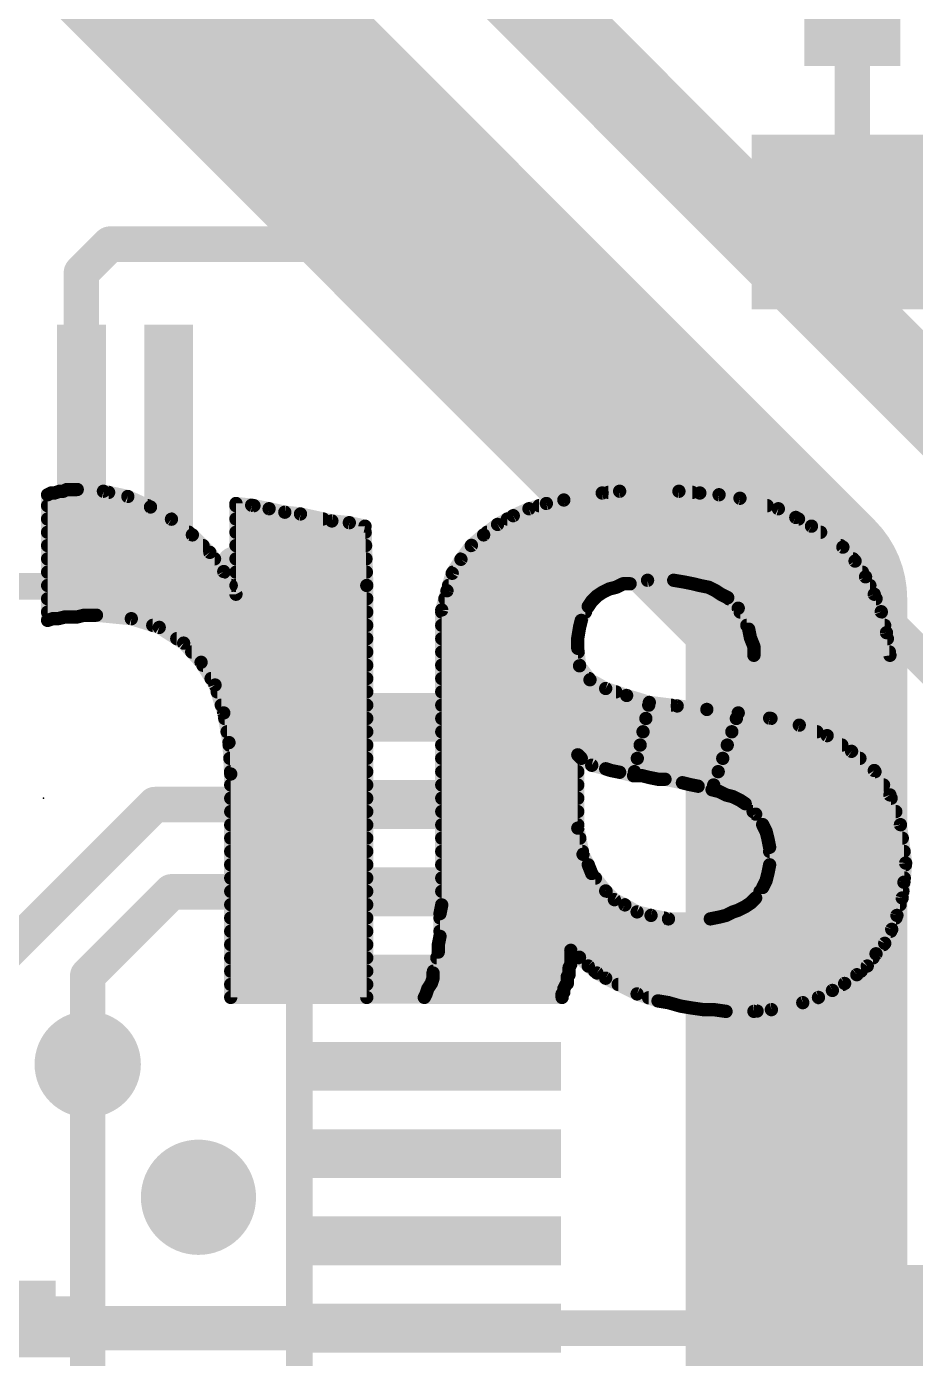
# Model space of a CAD drawing. Extents: x -24 to 83, y -22 to 58.
# Drawn here: x 15.91 to 21, y 33.75 to 41.38 of the extents above; entities that cross this region are included whole.
import ezdxf

# ---------------------------------------------------------------- set-up
doc = ezdxf.new("R2010")
doc.units = 0
for name, color, linetype in [('1', 12, 'CONTINUOUS'), ('16', 53, 'CONTINUOUS'), ('18', 110, 'CONTINUOUS'), ('21', 41, 'CONTINUOUS'), ('22', 40, 'CONTINUOUS'), ('24', 53, 'CONTINUOUS'), ('51', 53, 'CONTINUOUS')]:
    doc.layers.add(name, color=color, linetype=linetype)

# ---------------------------------------------------------------- blocks, each defined once
blk = doc.blocks.new('RECT')
blk.add_solid([(-0.5, -0.5), (0.5, -0.5), (-0.5, 0.5), (0.5, 0.5)])
blk = doc.blocks.new('ROUNDV')
at = {"const_width": 0.5}
blk.add_lwpolyline([(0, -0.25, 1), (0, 0.25, 1), (0, -0.25)], format="xyb", dxfattribs=at)

msp = doc.modelspace()

# ---------------------------------------------------------------- linework, layer by layer
at = {"layer": '1'}
for points, const_width in [([(20.64, 41.7529), (20.64, 40.286)], 0.2032), ([(20.64, 40.286), (20.613, 40.259)], 0.2032), ([(16.22, 39.969), (16.383, 40.132)], 0.2032), ([(16.383, 40.132), (18.669, 40.132)], 0.2032), ([(18.669, 40.132), (21.475, 37.326)], 0.2032), ([(16.22, 38.921), (16.22, 39.969)], 0.2032), ([(16.641, 36.921), (15.494, 35.774)], 0.2032), ([(18.22, 36.921), (16.641, 36.921)], 0.2032), ([(16.736, 36.421), (16.256, 35.941)], 0.2032), ([(18.22, 36.421), (16.736, 36.421)], 0.2032), ([(16.256, 35.941), (16.256, 35.433)], 0.2032), ([(11.176, 33.921), (18.22, 33.921)], 0.254), ([(20.982, 33.921), (18.22, 33.921)], 0.2032), ([(21.121, 33.782), (20.982, 33.921)], 0.2032)]:
    msp.add_lwpolyline(points, dxfattribs=dict(at, const_width=const_width))
for points, const_width in [([(20.6759, 40.2501, 1), (20.6041, 40.3219)], 0.1016), ([(20.5771, 40.2949, 1), (20.6489, 40.2231)], 0.1016), ([(20.5892, 40.286, 1), (20.6908, 40.286)], 0.1016), ([(16.383, 40.1828, 1), (16.383, 40.0812)], 0.1016), ([(16.4189, 40.0961, 1), (16.3471, 40.1679)], 0.1016), ([(18.7049, 40.1679, 1), (18.6331, 40.0961)], 0.1016), ([(18.669, 40.0812, 1), (18.669, 40.1828)], 0.1016), ([(16.2708, 39.969, 1), (16.1692, 39.969)], 0.1016), ([(16.1841, 40.0049, 1), (16.2559, 39.9331)], 0.1016), ([(16.1692, 38.921, 1), (16.2708, 38.921)], 0.1016), ([(16.641, 36.9718, 1), (16.641, 36.8702)], 0.1016), ([(16.6769, 36.8851, 1), (16.6051, 36.9569)], 0.1016), ([(18.22, 36.8702, 1), (18.22, 36.9718)], 0.1016), ([(16.736, 36.4718, 1), (16.736, 36.3702)], 0.1016), ([(16.7719, 36.3851, 1), (16.7001, 36.4569)], 0.1016), ([(18.22, 36.3702, 1), (18.22, 36.4718)], 0.1016), ([(16.3068, 35.941, 1), (16.2052, 35.941)], 0.1016), ([(16.2201, 35.9769, 1), (16.2919, 35.9051)], 0.1016), ([(16.2052, 35.433, 1), (16.3068, 35.433)], 0.1016), ([(18.22, 33.8575, 1), (18.22, 33.9845)], 0.127), ([(18.22, 33.9718, 1), (18.22, 33.8702)], 0.1016), ([(21.0179, 33.9569, 1), (20.9461, 33.8851)], 0.1016), ([(20.982, 33.8702, 1), (20.982, 33.9718)], 0.1016)]:
    msp.add_lwpolyline(points, format="xyb", dxfattribs=dict(at, const_width=const_width))
at = {"layer": '16'}
for points, const_width in [([(20.32, 38.1), (16.383, 42.037)], 1.27), ([(26.035, 34.29), (18.669, 41.656)], 0.508), ([(20.32, 20.32), (20.32, 38.1)], 1.27), ([(16.256, 35.433), (16.256, 26.162)], 0.2032)]:
    msp.add_lwpolyline(points, dxfattribs=dict(at, const_width=const_width))
for points, const_width in [([(20.6375, 38.1, 1), (20.0025, 38.1)], 0.635), ([(20.0955, 37.8755, 1), (20.5445, 38.3245)], 0.635), ([(16.3068, 35.433, 1), (16.2052, 35.433)], 0.1016)]:
    msp.add_lwpolyline(points, format="xyb", dxfattribs=dict(at, const_width=const_width))
at = {"layer": '21', "const_width": 0.2032}
for points in [[(17.097, 38.298), (17.597, 38.298)], [(17.597, 38.298), (17.597, 37.798)]]:
    msp.add_lwpolyline(points, dxfattribs=at)
at = {"layer": '21', "const_width": 0.1016}
for points in [[(17.097, 38.3488, 1), (17.097, 38.2472)], [(17.6478, 38.298, 1), (17.5462, 38.298)], [(17.597, 38.2472, 1), (17.597, 38.3488)], [(17.5462, 37.798, 1), (17.6478, 37.798)]]:
    msp.add_lwpolyline(points, format="xyb", dxfattribs=at)
at = {"layer": '22', "const_width": 0.0762}
for points in [[(16.136, 38.726), (16.116, 38.716)], [(16.196, 38.726), (16.136, 38.726)], [(16.346, 38.716), (16.196, 38.726)], [(16.046, 38.706), (16.026, 38.696)], [(16.026, 38.696), (16.026, 37.976)], [(16.066, 38.706), (16.046, 38.706)], [(16.096, 38.716), (16.066, 38.706)], [(16.0768, 38.7096), (16.3759, 38.7096)], [(16.116, 38.716), (16.096, 38.716)], [(16.486, 38.686), (16.346, 38.716)], [(16.616, 38.626), (16.486, 38.686)], [(18.986, 38.666), (18.886, 38.646)], [(19.206, 38.706), (18.986, 38.666)], [(19.306, 38.716), (19.206, 38.706)], [(19.242, 38.7096), (19.7228, 38.7096)], [(19.646, 38.716), (19.306, 38.716)], [(19.766, 38.706), (19.646, 38.716)], [(19.876, 38.696), (19.766, 38.706)], [(19.996, 38.676), (19.876, 38.696)], [(20.216, 38.616), (19.996, 38.676)], [(16.026, 38.6334), (16.6, 38.6334)], [(16.736, 38.556), (16.616, 38.626)], [(17.196, 38.636), (17.106, 38.646)], [(17.106, 38.646), (17.106, 38.126)], [(17.106, 38.6334), (17.209, 38.6334)], [(17.296, 38.616), (17.196, 38.636)], [(17.386, 38.596), (17.296, 38.616)], [(17.476, 38.586), (17.386, 38.596)], [(17.656, 38.546), (17.476, 38.586)], [(18.696, 38.576), (18.606, 38.526)], [(18.786, 38.616), (18.696, 38.576)], [(18.886, 38.646), (18.786, 38.616)], [(18.844, 38.6334), (20.1522, 38.6334)], [(20.316, 38.566), (20.216, 38.616)], [(16.026, 38.5572), (16.7339, 38.5572)], [(16.856, 38.466), (16.736, 38.556)], [(17.106, 38.5572), (17.6056, 38.5572)], [(17.756, 38.536), (17.656, 38.546)], [(17.846, 38.516), (17.756, 38.536)], [(17.856, 38.176), (17.846, 38.516)], [(18.606, 38.526), (18.526, 38.466)], [(18.6622, 38.5572), (20.3318, 38.5572)], [(20.406, 38.516), (20.316, 38.566)], [(20.586, 38.396), (20.406, 38.516)], [(16.026, 38.481), (16.836, 38.481)], [(16.956, 38.366), (16.856, 38.466)], [(17.106, 38.481), (17.847, 38.481)], [(18.526, 38.466), (18.456, 38.406)], [(18.546, 38.481), (20.4585, 38.481)], [(16.026, 38.4048), (16.9172, 38.4048)], [(17.036, 38.256), (16.956, 38.366)], [(17.106, 38.4048), (17.8493, 38.4048)], [(18.456, 38.406), (18.396, 38.326)], [(18.4551, 38.4048), (20.5728, 38.4048)], [(20.656, 38.316), (20.586, 38.396)], [(16.026, 38.3286), (16.9832, 38.3286)], [(17.106, 38.3286), (17.8515, 38.3286)], [(18.396, 38.326), (18.346, 38.246)], [(18.398, 38.3286), (20.645, 38.3286)], [(20.716, 38.226), (20.656, 38.316)], [(16.026, 38.2524), (17.0379, 38.2524)], [(17.106, 38.126), (17.036, 38.256)], [(17.106, 38.2524), (17.8538, 38.2524)], [(18.346, 38.246), (18.316, 38.146)], [(18.35, 38.2524), (20.6984, 38.2524)], [(19.366, 38.186), (19.466, 38.206)], [(19.466, 38.206), (19.616, 38.206)], [(19.616, 38.206), (19.676, 38.196)], [(19.676, 38.196), (19.726, 38.186)], [(20.766, 38.126), (20.716, 38.226)], [(16.026, 38.1762), (17.079, 38.1762)], [(17.106, 38.1762), (17.856, 38.1762)], [(17.856, 35.816), (17.856, 38.176)], [(18.316, 38.146), (18.286, 38.036)], [(18.3251, 38.1762), (19.3064, 38.1762)], [(19.146, 38.086), (19.176, 38.116)], [(19.176, 38.116), (19.206, 38.136)], [(19.206, 38.136), (19.246, 38.156)], [(19.246, 38.156), (19.286, 38.166)], [(19.286, 38.166), (19.326, 38.186)], [(19.326, 38.186), (19.366, 38.186)], [(19.726, 38.186), (19.766, 38.176)], [(19.7652, 38.1762), (20.7409, 38.1762)], [(19.766, 38.176), (19.816, 38.166)], [(19.816, 38.166), (19.856, 38.146)], [(19.856, 38.146), (19.886, 38.126)], [(19.886, 38.126), (19.926, 38.106)], [(20.806, 38.026), (20.766, 38.126)], [(16.026, 38.1), (17.856, 38.1)], [(18.286, 38.036), (18.286, 36.346)], [(18.3035, 38.1), (19.16, 38.1)], [(19.086, 37.976), (19.126, 38.056)], [(19.126, 38.056), (19.146, 38.086)], [(19.926, 38.106), (19.986, 38.046)], [(19.932, 38.1), (20.7764, 38.1)], [(19.986, 38.046), (20.046, 37.926)], [(16.026, 38.0238), (17.856, 38.0238)], [(16.026, 37.976), (16.056, 37.986)], [(16.056, 37.986), (16.086, 37.986)], [(16.086, 37.986), (16.126, 37.996)], [(16.126, 37.996), (16.196, 37.996)], [(16.196, 37.996), (16.236, 38.006)], [(16.236, 38.006), (16.306, 38.006)], [(16.306, 38.006), (16.506, 37.986)], [(16.506, 37.986), (16.666, 37.936)], [(18.286, 38.0238), (19.1099, 38.0238)], [(19.076, 37.936), (19.086, 37.976)], [(19.9971, 38.0238), (20.8066, 38.0238)], [(20.836, 37.906), (20.806, 38.026)], [(16.6289, 37.9476), (17.856, 37.9476)], [(16.666, 37.936), (16.806, 37.846)], [(18.286, 37.9476), (19.0789, 37.9476)], [(19.066, 37.876), (19.076, 37.936)], [(20.0352, 37.9476), (20.8256, 37.9476)], [(20.046, 37.926), (20.056, 37.876)], [(20.856, 37.776), (20.836, 37.906)], [(16.7665, 37.8714), (17.856, 37.8714)], [(16.806, 37.846), (16.906, 37.736)], [(18.286, 37.8714), (19.066, 37.8714)], [(19.066, 37.816), (19.066, 37.876)], [(19.076, 37.716), (19.066, 37.816)], [(20.056, 37.876), (20.076, 37.826)], [(20.0578, 37.8714), (20.8413, 37.8714)], [(20.076, 37.826), (20.076, 37.776)], [(16.8522, 37.7952), (17.856, 37.7952)], [(16.906, 37.736), (16.986, 37.606)], [(18.286, 37.7952), (19.0681, 37.7952)], [(20.076, 37.7952), (20.853, 37.7952)], [(20.076, 37.776), (20.856, 37.776)], [(16.9165, 37.719), (17.856, 37.719)], [(18.286, 37.719), (19.0757, 37.719)], [(19.136, 37.636), (19.076, 37.716)], [(16.9634, 37.6428), (17.856, 37.6428)], [(16.986, 37.606), (17.036, 37.446)], [(18.286, 37.6428), (19.1309, 37.6428)], [(19.226, 37.586), (19.136, 37.636)], [(19.346, 37.546), (19.226, 37.586)], [(16.9983, 37.5666), (17.856, 37.5666)], [(18.286, 37.5666), (19.2842, 37.5666)], [(19.476, 37.506), (19.346, 37.546)], [(19.476, 37.506), (19.386, 37.086)], [(19.386, 37.086), (19.476, 37.506)], [(19.636, 37.486), (19.476, 37.506)], [(17.0221, 37.4904), (17.856, 37.4904)], [(17.036, 37.446), (17.066, 37.276)], [(18.286, 37.4904), (19.4727, 37.4904)], [(19.4727, 37.4904), (19.6008, 37.4904)], [(19.806, 37.466), (19.636, 37.486)], [(19.986, 37.446), (19.806, 37.466)], [(19.836, 37.006), (19.986, 37.446)], [(19.986, 37.446), (19.836, 37.006)], [(20.166, 37.416), (19.986, 37.446)], [(17.0416, 37.4142), (17.856, 37.4142)], [(18.286, 37.4142), (19.4563, 37.4142)], [(19.4563, 37.4142), (19.9752, 37.4142)], [(19.9752, 37.4142), (20.1737, 37.4142)], [(20.336, 37.376), (20.166, 37.416)], [(20.496, 37.316), (20.336, 37.376)], [(17.0551, 37.338), (17.856, 37.338)], [(17.066, 37.276), (17.076, 37.096)], [(18.286, 37.338), (19.44, 37.338)], [(19.44, 37.338), (19.9492, 37.338)], [(19.9492, 37.338), (20.4373, 37.338)], [(20.636, 37.226), (20.496, 37.316)], [(17.0668, 37.2618), (17.856, 37.2618)], [(18.286, 37.2618), (19.4237, 37.2618)], [(19.066, 36.786), (19.066, 37.206)], [(19.066, 37.206), (19.086, 37.186)], [(19.4237, 37.2618), (19.9232, 37.2618)], [(19.9232, 37.2618), (20.5803, 37.2618)], [(20.766, 37.116), (20.636, 37.226)], [(17.071, 37.1856), (17.856, 37.1856)], [(18.286, 37.1856), (19.066, 37.1856)], [(19.086, 37.186), (19.146, 37.146)], [(19.0866, 37.1856), (19.4073, 37.1856)], [(19.146, 37.146), (19.226, 37.126)], [(19.226, 37.126), (19.256, 37.116)], [(19.4073, 37.1856), (19.8972, 37.1856)], [(19.8972, 37.1856), (20.6837, 37.1856)], [(17.0753, 37.1094), (17.856, 37.1094)], [(17.076, 37.096), (17.076, 35.816)], [(18.286, 37.1094), (19.066, 37.1094)], [(19.256, 37.116), (19.306, 37.106)], [(19.289, 37.1094), (19.391, 37.1094)], [(19.306, 37.106), (19.386, 37.086)], [(19.386, 37.086), (19.436, 37.086)], [(19.391, 37.1094), (19.8712, 37.1094)], [(19.436, 37.086), (19.476, 37.076)], [(19.476, 37.076), (19.526, 37.066)], [(19.526, 37.066), (19.566, 37.066)], [(19.566, 37.066), (19.666, 37.046)], [(19.666, 37.046), (19.706, 37.036)], [(19.8712, 37.1094), (20.7702, 37.1094)], [(20.856, 36.976), (20.766, 37.116)], [(17.076, 37.0332), (17.856, 37.0332)], [(18.286, 37.0332), (19.066, 37.0332)], [(19.706, 37.036), (19.756, 37.026)], [(19.72, 37.0332), (19.8453, 37.0332)], [(19.756, 37.026), (19.836, 37.006)], [(19.836, 37.006), (19.876, 36.996)], [(19.8453, 37.0332), (20.8192, 37.0332)], [(19.876, 36.996), (19.916, 36.976)], [(19.916, 36.976), (19.956, 36.966)], [(20.916, 36.806), (20.856, 36.976)], [(17.076, 36.957), (17.856, 36.957)], [(18.286, 36.957), (19.066, 36.957)], [(19.956, 36.966), (19.996, 36.946)], [(19.974, 36.957), (20.8627, 36.957)], [(19.996, 36.946), (20.026, 36.926)], [(20.026, 36.926), (20.086, 36.866)], [(17.076, 36.8808), (17.856, 36.8808)], [(18.286, 36.8808), (19.066, 36.8808)], [(20.0712, 36.8808), (20.8896, 36.8808)], [(20.086, 36.866), (20.126, 36.806)], [(17.076, 36.8046), (17.856, 36.8046)], [(18.286, 36.8046), (19.066, 36.8046)], [(19.096, 36.636), (19.066, 36.786)], [(20.126, 36.806), (20.146, 36.766)], [(20.1267, 36.8046), (20.9162, 36.8046)], [(20.146, 36.766), (20.156, 36.726)], [(20.946, 36.586), (20.916, 36.806)], [(17.076, 36.7284), (17.856, 36.7284)], [(18.286, 36.7284), (19.0775, 36.7284)], [(20.1554, 36.7284), (20.9266, 36.7284)], [(20.156, 36.726), (20.166, 36.676)], [(20.166, 36.676), (20.166, 36.576)], [(17.076, 36.6522), (17.856, 36.6522)], [(18.286, 36.6522), (19.0928, 36.6522)], [(19.126, 36.576), (19.096, 36.636)], [(20.166, 36.6522), (20.937, 36.6522)], [(17.076, 36.576), (17.856, 36.576)], [(18.286, 36.576), (19.126, 36.576)], [(19.146, 36.526), (19.126, 36.576)], [(19.226, 36.426), (19.146, 36.526)], [(20.156, 36.526), (20.146, 36.486)], [(20.166, 36.576), (20.156, 36.526)], [(20.166, 36.576), (20.9451, 36.576)], [(20.936, 36.476), (20.946, 36.586)], [(17.076, 36.4998), (17.856, 36.4998)], [(18.286, 36.4998), (19.167, 36.4998)], [(20.126, 36.446), (20.086, 36.386)], [(20.146, 36.486), (20.126, 36.446)], [(20.1495, 36.4998), (20.9382, 36.4998)], [(20.926, 36.386), (20.936, 36.476)], [(17.076, 36.4236), (17.856, 36.4236)], [(18.286, 36.4236), (19.2284, 36.4236)], [(19.276, 36.376), (19.226, 36.426)], [(19.336, 36.346), (19.276, 36.376)], [(20.086, 36.386), (20.056, 36.356)], [(20.1111, 36.4236), (20.9302, 36.4236)], [(20.896, 36.286), (20.926, 36.386)], [(17.076, 36.3474), (17.856, 36.3474)], [(18.286, 36.346), (18.276, 36.296)], [(18.276, 36.296), (18.276, 36.166)], [(18.286, 36.3474), (19.3332, 36.3474)], [(19.406, 36.306), (19.336, 36.346)], [(19.486, 36.286), (19.406, 36.306)], [(19.586, 36.266), (19.486, 36.286)], [(19.916, 36.286), (19.876, 36.276)], [(19.956, 36.306), (19.916, 36.286)], [(19.986, 36.316), (19.956, 36.306)], [(20.026, 36.336), (19.986, 36.316)], [(20.056, 36.356), (20.026, 36.336)], [(20.0431, 36.3474), (20.9144, 36.3474)], [(20.866, 36.206), (20.896, 36.286)], [(17.076, 36.2712), (17.856, 36.2712)], [(18.276, 36.2712), (19.56, 36.2712)], [(19.826, 36.266), (19.586, 36.266)], [(19.876, 36.276), (19.826, 36.266)], [(19.852, 36.2712), (20.8905, 36.2712)], [(20.826, 36.126), (20.866, 36.206)], [(17.076, 36.195), (17.856, 36.195)], [(18.276, 36.166), (18.266, 36.116)], [(18.276, 36.195), (20.8605, 36.195)], [(17.076, 36.1188), (17.856, 36.1188)], [(18.266, 36.076), (18.236, 35.956)], [(18.266, 36.116), (18.266, 36.076)], [(18.2666, 36.1188), (20.82, 36.1188)], [(19.026, 36.006), (19.026, 36.086)], [(19.026, 36.086), (19.076, 36.046)], [(20.726, 35.996), (20.776, 36.066)], [(20.776, 36.066), (20.826, 36.126)], [(17.076, 36.0426), (17.856, 36.0426)], [(18.2577, 36.0426), (19.026, 36.0426)], [(19.016, 35.986), (19.026, 36.006)], [(19.016, 35.946), (19.016, 35.986)], [(19.076, 36.046), (19.126, 35.996)], [(19.0794, 36.0426), (20.7593, 36.0426)], [(19.126, 35.996), (19.176, 35.956)], [(20.666, 35.946), (20.726, 35.996)], [(17.076, 35.9664), (17.856, 35.9664)], [(18.236, 35.926), (18.226, 35.896)], [(18.236, 35.956), (18.236, 35.926)], [(18.2386, 35.9664), (19.016, 35.9664)], [(19.006, 35.936), (19.016, 35.946)], [(19.006, 35.896), (19.006, 35.936)], [(19.163, 35.9664), (20.6905, 35.9664)], [(19.176, 35.956), (19.226, 35.926)], [(19.226, 35.926), (19.406, 35.836)], [(20.596, 35.896), (20.666, 35.946)], [(17.076, 35.8902), (17.856, 35.8902)], [(18.196, 35.836), (18.186, 35.816)], [(18.206, 35.866), (18.196, 35.836)], [(18.226, 35.896), (18.206, 35.866)], [(18.2221, 35.8902), (19.0002, 35.8902)], [(18.976, 35.836), (18.986, 35.846)], [(18.976, 35.816), (18.976, 35.836)], [(18.986, 35.866), (18.996, 35.886)], [(18.986, 35.846), (18.986, 35.866)], [(18.996, 35.886), (19.006, 35.896)], [(19.2976, 35.8902), (20.5859, 35.8902)], [(19.406, 35.836), (19.526, 35.796)], [(20.446, 35.816), (20.526, 35.856)], [(20.526, 35.856), (20.596, 35.896)], [(17.076, 35.816), (17.856, 35.816)], [(18.186, 35.816), (18.976, 35.816)], [(19.472, 35.814), (20.44, 35.814)], [(19.526, 35.796), (19.586, 35.786)], [(19.586, 35.786), (19.656, 35.766)], [(19.656, 35.766), (19.716, 35.756)], [(19.716, 35.756), (19.786, 35.746)], [(20.176, 35.746), (20.356, 35.786)], [(20.356, 35.786), (20.446, 35.816)], [(19.786, 35.746), (19.846, 35.746)], [(19.846, 35.746), (19.916, 35.736)], [(19.9034, 35.7378), (20.094, 35.7378)], [(19.916, 35.736), (20.076, 35.736)], [(20.076, 35.736), (20.176, 35.746)]]:
    msp.add_lwpolyline(points, dxfattribs=at)
at = {"layer": '22', "const_width": 0.0381}
for points in [[(16.136, 38.745, 1), (16.136, 38.7069)], [(16.1445, 38.709, 1), (16.1275, 38.743)], [(16.1973, 38.745, 1), (16.1947, 38.707)], [(16.196, 38.7069, 1), (16.196, 38.745)], [(16.045, 38.696, 1), (16.0069, 38.696)], [(16.0175, 38.713, 1), (16.0345, 38.679)], [(16.046, 38.7251, 1), (16.046, 38.687)], [(16.0545, 38.689, 1), (16.0375, 38.723)], [(16.06, 38.7241, 1), (16.072, 38.6879)], [(16.0768, 38.7287, 1), (16.0768, 38.6906)], [(16.066, 38.687, 1), (16.066, 38.7251)], [(16.096, 38.7351, 1), (16.096, 38.697)], [(16.102, 38.6979, 1), (16.09, 38.7341)], [(16.1075, 38.733, 1), (16.1245, 38.699)], [(16.116, 38.697, 1), (16.116, 38.7351)], [(16.35, 38.7346, 1), (16.342, 38.6974)], [(16.3447, 38.697, 1), (16.3473, 38.735)], [(16.3759, 38.6906, 1), (16.3759, 38.7287)], [(16.494, 38.7033, 1), (16.478, 38.6687)], [(16.482, 38.6674, 1), (16.49, 38.7046)], [(18.9826, 38.6847, 1), (18.9894, 38.6473)], [(18.9897, 38.6473, 1), (18.9823, 38.6847)], [(19.2041, 38.725, 1), (19.2079, 38.687)], [(19.2094, 38.6873, 1), (19.2026, 38.7247)], [(19.242, 38.7287, 1), (19.242, 38.6906)], [(19.306, 38.7351, 1), (19.306, 38.697)], [(19.3079, 38.697, 1), (19.3041, 38.735)], [(19.6476, 38.735, 1), (19.6444, 38.697)], [(19.646, 38.697, 1), (19.646, 38.7351)], [(19.7228, 38.6906, 1), (19.7228, 38.7287)], [(19.7677, 38.725, 1), (19.7643, 38.687)], [(19.7644, 38.687, 1), (19.7676, 38.725)], [(19.8791, 38.7148, 1), (19.8729, 38.6772)], [(19.8743, 38.677, 1), (19.8777, 38.715)], [(20.001, 38.6944, 1), (19.991, 38.6576)], [(19.9929, 38.6572, 1), (19.9991, 38.6948)], [(16.026, 38.6525, 1), (16.026, 38.6144)], [(16.6256, 38.6425, 1), (16.6064, 38.6095)], [(16.6, 38.6144, 1), (16.6, 38.6525)], [(16.608, 38.6087, 1), (16.624, 38.6433)], [(17.1081, 38.6649, 1), (17.1039, 38.6271)], [(17.1251, 38.646, 1), (17.087, 38.646)], [(17.106, 38.6525, 1), (17.106, 38.6144)], [(17.1997, 38.6547, 1), (17.1923, 38.6173)], [(17.1939, 38.6171, 1), (17.1981, 38.6549)], [(17.209, 38.6144, 1), (17.209, 38.6525)], [(17.3001, 38.6346, 1), (17.2919, 38.5974)], [(17.2923, 38.5973, 1), (17.2997, 38.6347)], [(17.3881, 38.6149, 1), (17.3839, 38.5771)], [(17.3819, 38.5774, 1), (17.3901, 38.6146)], [(17.4801, 38.6046, 1), (17.4719, 38.5674)], [(17.4739, 38.5671, 1), (17.4781, 38.6049)], [(18.6883, 38.5934, 1), (18.7037, 38.5586)], [(18.7053, 38.5593, 1), (18.6867, 38.5927)], [(18.7805, 38.6342, 1), (18.7915, 38.5978)], [(18.7937, 38.5986, 1), (18.7783, 38.6334)], [(18.844, 38.6525, 1), (18.844, 38.6144)], [(18.8823, 38.6647, 1), (18.8897, 38.6273)], [(18.8915, 38.6278, 1), (18.8805, 38.6642)], [(20.1522, 38.6144, 1), (20.1522, 38.6525)], [(20.2245, 38.633, 1), (20.2075, 38.599)], [(20.211, 38.5976, 1), (20.221, 38.6344)], [(16.026, 38.5763, 1), (16.026, 38.5382)], [(16.7474, 38.5712, 1), (16.7246, 38.5408)], [(16.7264, 38.5395, 1), (16.7456, 38.5725)], [(16.7339, 38.5382, 1), (16.7339, 38.5763)], [(17.106, 38.5763, 1), (17.106, 38.5382)], [(17.6056, 38.5382, 1), (17.6056, 38.5763)], [(17.6579, 38.565, 1), (17.6541, 38.527)], [(17.6519, 38.5274, 1), (17.6601, 38.5646)], [(17.7601, 38.5546, 1), (17.7519, 38.5174)], [(17.7541, 38.517, 1), (17.7579, 38.555)], [(17.865, 38.5166, 1), (17.827, 38.5154)], [(17.8419, 38.4974, 1), (17.8501, 38.5346)], [(18.5967, 38.5427, 1), (18.6153, 38.5093)], [(18.6174, 38.5108, 1), (18.5946, 38.5412)], [(18.6622, 38.5763, 1), (18.6622, 38.5382)], [(20.3253, 38.5827, 1), (20.3067, 38.5493)], [(20.3075, 38.549, 1), (20.3245, 38.583)], [(20.3318, 38.5382, 1), (20.3318, 38.5763)], [(20.4166, 38.5319, 1), (20.3954, 38.5001)], [(20.3967, 38.4993, 1), (20.4153, 38.5327)], [(16.026, 38.5001, 1), (16.026, 38.462)], [(16.836, 38.462, 1), (16.836, 38.5001)], [(16.8695, 38.4795, 1), (16.8425, 38.4525)], [(16.8446, 38.4508, 1), (16.8674, 38.4812)], [(17.106, 38.5001, 1), (17.106, 38.462)], [(17.847, 38.462, 1), (17.847, 38.5001)], [(18.5146, 38.4812, 1), (18.5374, 38.4508)], [(18.5384, 38.4515, 1), (18.5136, 38.4805)], [(18.546, 38.5001, 1), (18.546, 38.462)], [(20.4585, 38.462, 1), (20.4585, 38.5001)], [(16.026, 38.4239, 1), (16.026, 38.3858)], [(16.9172, 38.3858, 1), (16.9172, 38.4239)], [(16.9714, 38.3772, 1), (16.9406, 38.3548)], [(16.9425, 38.3525, 1), (16.9695, 38.3795)], [(17.106, 38.4239, 1), (17.106, 38.3858)], [(17.8493, 38.3858, 1), (17.8493, 38.4239)], [(18.4551, 38.4239, 1), (18.4551, 38.3858)], [(18.4436, 38.4205, 1), (18.4684, 38.3915)], [(18.4712, 38.3946, 1), (18.4408, 38.4174)], [(20.6003, 38.4085, 1), (20.5717, 38.3835)], [(20.5728, 38.3858, 1), (20.5728, 38.4239)], [(20.5754, 38.3801, 1), (20.5966, 38.4119)], [(16.026, 38.3477, 1), (16.026, 38.3096)], [(16.9832, 38.3096, 1), (16.9832, 38.3477)], [(17.106, 38.3477, 1), (17.106, 38.3096)], [(17.8515, 38.3096, 1), (17.8515, 38.3477)], [(18.3808, 38.3374, 1), (18.4112, 38.3146)], [(18.398, 38.3477, 1), (18.398, 38.3096)], [(18.4122, 38.3159, 1), (18.3798, 38.3361)], [(20.6719, 38.3266, 1), (20.6401, 38.3054)], [(20.6417, 38.3035, 1), (20.6703, 38.3285)], [(20.645, 38.3096, 1), (20.645, 38.3477)], [(16.026, 38.2715, 1), (16.026, 38.2334)], [(17.0528, 38.265, 1), (17.0192, 38.247)], [(17.0206, 38.2448, 1), (17.0514, 38.2672)], [(17.0379, 38.2334, 1), (17.0379, 38.2715)], [(17.106, 38.2715, 1), (17.106, 38.2334)], [(17.8538, 38.2334, 1), (17.8538, 38.2715)], [(18.3298, 38.2561, 1), (18.3622, 38.2359)], [(18.3642, 38.2405, 1), (18.3278, 38.2515)], [(18.35, 38.2715, 1), (18.35, 38.2334)], [(19.466, 38.2251, 1), (19.466, 38.187)], [(19.4697, 38.1873, 1), (19.4623, 38.2247)], [(19.6191, 38.2248, 1), (19.6129, 38.1872)], [(19.616, 38.187, 1), (19.616, 38.2251)], [(19.6797, 38.2147, 1), (19.6723, 38.1773)], [(19.6729, 38.1772, 1), (19.6791, 38.2148)], [(20.733, 38.2345, 1), (20.699, 38.2175)], [(20.6984, 38.2334, 1), (20.6984, 38.2715)], [(20.7001, 38.2154, 1), (20.7319, 38.2366)], [(16.026, 38.1953, 1), (16.026, 38.1572)], [(17.079, 38.1572, 1), (17.079, 38.1953)], [(17.106, 38.1953, 1), (17.106, 38.1572)], [(17.0892, 38.117, 1), (17.1228, 38.135)], [(17.8751, 38.176, 1), (17.837, 38.176)], [(17.837, 38.1754, 1), (17.875, 38.1766)], [(17.856, 38.1572, 1), (17.856, 38.1953)], [(18.2978, 38.1515, 1), (18.3342, 38.1405)], [(18.3344, 38.141, 1), (18.2976, 38.151)], [(18.3251, 38.1953, 1), (18.3251, 38.1572)], [(19.1654, 38.1319, 1), (19.1866, 38.1001)], [(19.1895, 38.1025, 1), (19.1625, 38.1295)], [(19.1975, 38.153, 1), (19.2145, 38.119)], [(19.2166, 38.1201, 1), (19.1954, 38.1519)], [(19.2414, 38.1745, 1), (19.2506, 38.1375)], [(19.2545, 38.139, 1), (19.2375, 38.173)], [(19.2775, 38.183, 1), (19.2945, 38.149)], [(19.2906, 38.1475, 1), (19.2814, 38.1845)], [(19.3064, 38.1572, 1), (19.3064, 38.1953)], [(19.326, 38.205, 1), (19.326, 38.1669)], [(19.3345, 38.169, 1), (19.3175, 38.203)], [(19.3623, 38.2047, 1), (19.3697, 38.1673)], [(19.366, 38.1669, 1), (19.366, 38.205)], [(19.7306, 38.2045, 1), (19.7214, 38.1675)], [(19.7223, 38.1673, 1), (19.7297, 38.2047)], [(19.7652, 38.1953, 1), (19.7652, 38.1572)], [(19.7697, 38.1947, 1), (19.7623, 38.1573)], [(19.7614, 38.1575, 1), (19.7706, 38.1945)], [(19.8245, 38.183, 1), (19.8075, 38.149)], [(19.8123, 38.1473, 1), (19.8197, 38.1847)], [(19.8666, 38.1619, 1), (19.8454, 38.1301)], [(19.8475, 38.129, 1), (19.8645, 38.163)], [(19.8945, 38.143, 1), (19.8775, 38.109)], [(19.8754, 38.1101, 1), (19.8966, 38.1419)], [(20.7409, 38.1572, 1), (20.7409, 38.1953)], [(20.7837, 38.1331, 1), (20.7483, 38.1189)], [(20.749, 38.1175, 1), (20.783, 38.1345)], [(16.026, 38.1191, 1), (16.026, 38.081)], [(17.087, 38.126, 1), (17.1251, 38.126)], [(17.856, 38.081, 1), (17.856, 38.1191)], [(18.3051, 38.036, 1), (18.267, 38.036)], [(18.3035, 38.1191, 1), (18.3035, 38.081)], [(19.1101, 38.0666, 1), (19.1419, 38.0454)], [(19.143, 38.0475, 1), (19.109, 38.0645)], [(19.1325, 38.0995, 1), (19.1595, 38.0725)], [(19.1619, 38.0754, 1), (19.1301, 38.0966)], [(19.16, 38.081, 1), (19.16, 38.1191)], [(19.9395, 38.1195, 1), (19.9125, 38.0925)], [(19.932, 38.1191, 1), (19.932, 38.081)], [(19.9175, 38.089, 1), (19.9345, 38.123)], [(20.003, 38.0545, 1), (19.969, 38.0375)], [(19.9725, 38.0325, 1), (19.9995, 38.0595)], [(20.7764, 38.081, 1), (20.7764, 38.1191)], [(16.026, 38.0429, 1), (16.026, 38.0048)], [(16.02, 37.9941, 1), (16.032, 37.9579)], [(16.056, 38.0051, 1), (16.056, 37.967)], [(16.062, 37.9679, 1), (16.05, 38.0041)], [(16.0814, 38.0045, 1), (16.0906, 37.9675)], [(16.086, 37.967, 1), (16.086, 38.0051)], [(16.126, 38.0151, 1), (16.126, 37.977)], [(16.1306, 37.9775, 1), (16.1214, 38.0145)], [(16.1914, 38.0145, 1), (16.2006, 37.9775)], [(16.196, 37.977, 1), (16.196, 38.0151)], [(16.236, 38.0251, 1), (16.236, 37.987)], [(16.2406, 37.9875, 1), (16.2314, 38.0245)], [(16.3079, 38.025, 1), (16.3041, 37.987)], [(16.306, 37.987, 1), (16.306, 38.0251)], [(16.5117, 38.0042, 1), (16.5003, 37.9678)], [(16.5041, 37.967, 1), (16.5079, 38.005)], [(17.856, 38.0048, 1), (17.856, 38.0429)], [(18.286, 38.0429, 1), (18.286, 38.0048)], [(18.2676, 38.041, 1), (18.3044, 38.031)], [(19.069, 37.9845, 1), (19.103, 37.9675)], [(19.1045, 37.9714, 1), (19.0675, 37.9806)], [(19.1099, 38.0048, 1), (19.1099, 38.0429)], [(19.9971, 38.0429, 1), (19.9971, 38.0048)], [(20.8245, 38.0306, 1), (20.7875, 38.0214)], [(20.7883, 38.0189, 1), (20.8237, 38.0331)], [(20.8066, 38.0048, 1), (20.8066, 38.0429)], [(16.0069, 37.976, 1), (16.045, 37.976)], [(16.6289, 37.9667, 1), (16.6289, 37.9286)], [(16.6763, 37.952, 1), (16.6557, 37.92)], [(16.6603, 37.9178, 1), (16.6717, 37.9542)], [(17.856, 37.9286, 1), (17.856, 37.9667)], [(18.286, 37.9667, 1), (18.286, 37.9286)], [(19.0575, 37.9406, 1), (19.0945, 37.9314)], [(19.0948, 37.9329, 1), (19.0572, 37.9391)], [(19.0789, 37.9286, 1), (19.0789, 37.9667)], [(20.0352, 37.9667, 1), (20.0352, 37.9286)], [(20.0647, 37.9297, 1), (20.0273, 37.9223)], [(20.029, 37.9175, 1), (20.063, 37.9345)], [(20.8548, 37.9089, 1), (20.8172, 37.9031)], [(20.8175, 37.9014, 1), (20.8545, 37.9106)], [(20.8256, 37.9286, 1), (20.8256, 37.9667)], [(16.7665, 37.8905, 1), (16.7665, 37.8524)], [(16.8201, 37.8588, 1), (16.7919, 37.8332)], [(16.7957, 37.83, 1), (16.8163, 37.862)], [(17.856, 37.8524, 1), (17.856, 37.8905)], [(18.286, 37.8905, 1), (18.286, 37.8524)], [(19.0472, 37.8791, 1), (19.0848, 37.8729)], [(19.085, 37.8179, 1), (19.047, 37.8141)], [(19.0851, 37.876, 1), (19.047, 37.876)], [(19.066, 37.8524, 1), (19.066, 37.8905)], [(20.0737, 37.8831, 1), (20.0383, 37.8689)], [(20.0373, 37.8723, 1), (20.0747, 37.8797)], [(20.0578, 37.8905, 1), (20.0578, 37.8524)], [(20.0951, 37.826, 1), (20.057, 37.826)], [(20.0583, 37.8189, 1), (20.0937, 37.8331)], [(20.8413, 37.8524, 1), (20.8413, 37.8905)], [(16.8522, 37.8143, 1), (16.8522, 37.7762)], [(16.9222, 37.746, 1), (16.8898, 37.726)], [(17.856, 37.7762, 1), (17.856, 37.8143)], [(18.286, 37.8143, 1), (18.286, 37.7762)], [(19.047, 37.816, 1), (19.0851, 37.816)], [(19.0681, 37.7762, 1), (19.0681, 37.8143)], [(20.076, 37.8143, 1), (20.076, 37.7762)], [(20.076, 37.7951, 1), (20.076, 37.757)], [(20.057, 37.776, 1), (20.0951, 37.776)], [(20.8372, 37.7731, 1), (20.8748, 37.7789)], [(20.853, 37.7762, 1), (20.853, 37.8143)], [(20.856, 37.757, 1), (20.856, 37.7951)], [(16.8919, 37.7232, 1), (16.9201, 37.7488)], [(16.9165, 37.7381, 1), (16.9165, 37.7)], [(17.856, 37.7, 1), (17.856, 37.7381)], [(18.286, 37.7381, 1), (18.286, 37.7)], [(19.0912, 37.7274, 1), (19.0608, 37.7046)], [(19.057, 37.7141, 1), (19.095, 37.7179)], [(19.0757, 37.7, 1), (19.0757, 37.7381)], [(16.9634, 37.6619, 1), (16.9634, 37.6238)], [(17.0042, 37.6117, 1), (16.9678, 37.6003)], [(16.9698, 37.596, 1), (17.0022, 37.616)], [(17.856, 37.6238, 1), (17.856, 37.6619)], [(18.286, 37.6619, 1), (18.286, 37.6238)], [(19.1453, 37.6527, 1), (19.1267, 37.6193)], [(19.1208, 37.6246, 1), (19.1512, 37.6474)], [(19.1309, 37.6238, 1), (19.1309, 37.6619)], [(19.232, 37.6041, 1), (19.22, 37.5679)], [(19.2167, 37.5693, 1), (19.2353, 37.6027)], [(16.9983, 37.5857, 1), (16.9983, 37.5476)], [(17.856, 37.5476, 1), (17.856, 37.5857)], [(18.286, 37.5857, 1), (18.286, 37.5476)], [(19.2842, 37.5476, 1), (19.2842, 37.5857)], [(19.3516, 37.5642, 1), (19.3404, 37.5278)], [(19.34, 37.5279, 1), (19.352, 37.5641)], [(19.4784, 37.5249, 1), (19.4736, 37.4871)], [(19.4946, 37.502, 1), (19.4574, 37.51)], [(19.4946, 37.502, 1), (19.4574, 37.51)], [(19.4704, 37.4878, 1), (19.4816, 37.5242)], [(17.0221, 37.5095, 1), (17.0221, 37.4714)], [(17.0548, 37.4493, 1), (17.0172, 37.4427)], [(17.0178, 37.4403, 1), (17.0542, 37.4517)], [(17.856, 37.4714, 1), (17.856, 37.5095)], [(18.286, 37.5095, 1), (18.286, 37.4714)], [(19.4727, 37.5095, 1), (19.4727, 37.4714)], [(19.4727, 37.4714, 1), (19.4727, 37.5095)], [(19.6008, 37.4714, 1), (19.6008, 37.5095)], [(19.6382, 37.5049, 1), (19.6338, 37.4671)], [(19.6336, 37.4671, 1), (19.6384, 37.5049)], [(19.8081, 37.4849, 1), (19.8039, 37.4471)], [(19.8038, 37.4471, 1), (19.8082, 37.4849)], [(19.9891, 37.4648, 1), (19.9829, 37.4272)], [(20.004, 37.4399, 1), (19.968, 37.4521)], [(20.004, 37.4399, 1), (19.968, 37.4521)], [(19.9839, 37.4271, 1), (19.9881, 37.4649)], [(17.0416, 37.4333, 1), (17.0416, 37.3952)], [(17.856, 37.3952, 1), (17.856, 37.4333)], [(18.286, 37.4333, 1), (18.286, 37.3952)], [(19.4563, 37.4333, 1), (19.4563, 37.3952)], [(19.4563, 37.3952, 1), (19.4563, 37.4333)], [(19.9752, 37.4333, 1), (19.9752, 37.3952)], [(19.9752, 37.3952, 1), (19.9752, 37.4333)], [(20.1704, 37.4345, 1), (20.1616, 37.3975)], [(20.1629, 37.3972, 1), (20.1691, 37.4348)], [(20.1737, 37.3952, 1), (20.1737, 37.4333)], [(20.3427, 37.3938, 1), (20.3293, 37.3582)], [(20.3316, 37.3575, 1), (20.3404, 37.3945)], [(17.0551, 37.3571, 1), (17.0551, 37.319)], [(17.085, 37.2771, 1), (17.047, 37.2749)], [(17.856, 37.319, 1), (17.856, 37.3571)], [(18.286, 37.3571, 1), (18.286, 37.319)], [(19.44, 37.3571, 1), (19.44, 37.319)], [(19.44, 37.319, 1), (19.44, 37.3571)], [(19.9492, 37.3571, 1), (19.9492, 37.319)], [(19.9492, 37.319, 1), (19.9492, 37.3571)], [(20.4373, 37.319, 1), (20.4373, 37.3571)], [(20.5063, 37.332, 1), (20.4857, 37.3)], [(20.4893, 37.2982, 1), (20.5027, 37.3338)], [(17.0472, 37.2727, 1), (17.0848, 37.2793)], [(17.0668, 37.2809, 1), (17.0668, 37.2428)], [(17.856, 37.2428, 1), (17.856, 37.2809)], [(18.286, 37.2809, 1), (18.286, 37.2428)], [(19.0795, 37.2195, 1), (19.0525, 37.1925)], [(19.0851, 37.206, 1), (19.047, 37.206)], [(19.4237, 37.2809, 1), (19.4237, 37.2428)], [(19.4237, 37.2428, 1), (19.4237, 37.2809)], [(19.9232, 37.2809, 1), (19.9232, 37.2428)], [(19.9232, 37.2428, 1), (19.9232, 37.2809)], [(20.5803, 37.2428, 1), (20.5803, 37.2809)], [(20.6483, 37.2405, 1), (20.6237, 37.2115)], [(20.6257, 37.21, 1), (20.6463, 37.242)], [(17.071, 37.2047, 1), (17.071, 37.1666)], [(17.856, 37.1666, 1), (17.856, 37.2047)], [(18.286, 37.2047, 1), (18.286, 37.1666)], [(19.066, 37.1666, 1), (19.066, 37.2047)], [(19.0966, 37.2019, 1), (19.0754, 37.1701)], [(19.0866, 37.2047, 1), (19.0866, 37.1666)], [(19.0725, 37.1725, 1), (19.0995, 37.1995)], [(19.1506, 37.1645, 1), (19.1414, 37.1275)], [(19.1354, 37.1301, 1), (19.1566, 37.1619)], [(19.232, 37.1441, 1), (19.22, 37.1079)], [(19.2214, 37.1075, 1), (19.2306, 37.1445)], [(19.4073, 37.2047, 1), (19.4073, 37.1666)], [(19.4073, 37.1666, 1), (19.4073, 37.2047)], [(19.8972, 37.2047, 1), (19.8972, 37.1666)], [(19.8972, 37.1666, 1), (19.8972, 37.2047)], [(20.6837, 37.1666, 1), (20.6837, 37.2047)], [(17.0753, 37.1285, 1), (17.0753, 37.0904)], [(17.0951, 37.096, 1), (17.057, 37.096)], [(17.057, 37.0949, 1), (17.095, 37.0971)], [(17.856, 37.0904, 1), (17.856, 37.1285)], [(18.286, 37.1285, 1), (18.286, 37.0904)], [(19.066, 37.0904, 1), (19.066, 37.1285)], [(19.2597, 37.1347, 1), (19.2523, 37.0973)], [(19.25, 37.0979, 1), (19.262, 37.1341)], [(19.289, 37.1285, 1), (19.289, 37.0904)], [(19.3106, 37.1245, 1), (19.3014, 37.0875)], [(19.3023, 37.0873, 1), (19.3097, 37.1247)], [(19.386, 37.105, 1), (19.386, 37.0669)], [(19.3674, 37.09, 1), (19.4046, 37.082)], [(19.3674, 37.09, 1), (19.4046, 37.082)], [(19.391, 37.1285, 1), (19.391, 37.0904)], [(19.3814, 37.0675, 1), (19.3906, 37.1045)], [(19.391, 37.0904, 1), (19.391, 37.1285)], [(19.4406, 37.1045, 1), (19.4314, 37.0675)], [(19.436, 37.0669, 1), (19.436, 37.105)], [(19.4797, 37.0947, 1), (19.4723, 37.0573)], [(19.4714, 37.0575, 1), (19.4806, 37.0945)], [(19.526, 37.0851, 1), (19.526, 37.047)], [(19.5223, 37.0473, 1), (19.5297, 37.0847)], [(19.5697, 37.0847, 1), (19.5623, 37.0473)], [(19.566, 37.047, 1), (19.566, 37.0851)], [(19.6706, 37.0645, 1), (19.6614, 37.0275)], [(19.6623, 37.0273, 1), (19.6697, 37.0647)], [(19.8712, 37.1285, 1), (19.8712, 37.0904)], [(19.8712, 37.0904, 1), (19.8712, 37.1285)], [(20.782, 37.1263, 1), (20.75, 37.1057)], [(20.7537, 37.1015, 1), (20.7783, 37.1305)], [(20.7702, 37.0904, 1), (20.7702, 37.1285)], [(17.076, 37.0523, 1), (17.076, 37.0142)], [(17.856, 37.0142, 1), (17.856, 37.0523)], [(18.286, 37.0523, 1), (18.286, 37.0142)], [(19.066, 37.0142, 1), (19.066, 37.0523)], [(19.7097, 37.0547, 1), (19.7023, 37.0173)], [(19.72, 37.0523, 1), (19.72, 37.0142)], [(19.7014, 37.0175, 1), (19.7106, 37.0545)], [(19.7606, 37.0445, 1), (19.7514, 37.0075)], [(19.7523, 37.0073, 1), (19.7597, 37.0447)], [(19.8406, 37.0245, 1), (19.8314, 36.9875)], [(19.818, 37.0121, 1), (19.854, 36.9999)], [(19.818, 37.0121, 1), (19.854, 36.9999)], [(19.8453, 37.0523, 1), (19.8453, 37.0142)], [(19.8314, 36.9875, 1), (19.8406, 37.0245)], [(19.8453, 37.0142, 1), (19.8453, 37.0523)], [(19.8845, 37.013, 1), (19.8675, 36.979)], [(19.8714, 36.9775, 1), (19.8806, 37.0145)], [(19.9206, 36.9945, 1), (19.9114, 36.9575)], [(19.9075, 36.959, 1), (19.9245, 36.993)], [(20.8192, 37.0142, 1), (20.8192, 37.0523)], [(20.874, 36.9823, 1), (20.838, 36.9697)], [(17.076, 36.9761, 1), (17.076, 36.938)], [(17.856, 36.938, 1), (17.856, 36.9761)], [(18.286, 36.9761, 1), (18.286, 36.938)], [(19.066, 36.938, 1), (19.066, 36.9761)], [(19.9645, 36.983, 1), (19.9475, 36.949)], [(19.9514, 36.9475, 1), (19.9606, 36.9845)], [(19.974, 36.9761, 1), (19.974, 36.938)], [(20.0066, 36.9619, 1), (19.9854, 36.9301)], [(19.9875, 36.929, 1), (20.0045, 36.963)], [(20.0395, 36.9395, 1), (20.0125, 36.9125)], [(20.0154, 36.9101, 1), (20.0366, 36.9419)], [(20.84, 36.9657, 1), (20.872, 36.9863)], [(20.8627, 36.938, 1), (20.8627, 36.9761)], [(17.076, 36.8999, 1), (17.076, 36.8618)], [(17.856, 36.8618, 1), (17.856, 36.8999)], [(18.286, 36.8999, 1), (18.286, 36.8618)], [(19.066, 36.8618, 1), (19.066, 36.8999)], [(20.0712, 36.8999, 1), (20.0712, 36.8618)], [(20.1019, 36.8766, 1), (20.0701, 36.8554)], [(20.0725, 36.8525, 1), (20.0995, 36.8795)], [(20.8896, 36.8618, 1), (20.8896, 36.8999)], [(17.076, 36.8237, 1), (17.076, 36.7856)], [(17.856, 36.7856, 1), (17.856, 36.8237)], [(18.286, 36.8237, 1), (18.286, 36.7856)], [(19.0847, 36.7897, 1), (19.0473, 36.7823)], [(19.047, 36.786, 1), (19.0851, 36.786)], [(19.066, 36.7856, 1), (19.066, 36.8237)], [(20.143, 36.8145, 1), (20.109, 36.7975)], [(20.1267, 36.8237, 1), (20.1267, 36.7856)], [(20.1101, 36.7954, 1), (20.1419, 36.8166)], [(20.1645, 36.7706, 1), (20.1275, 36.7614)], [(20.129, 36.7575, 1), (20.163, 36.7745)], [(20.9349, 36.8086, 1), (20.8971, 36.8034)], [(20.898, 36.7997, 1), (20.934, 36.8123)], [(20.9162, 36.7856, 1), (20.9162, 36.8237)], [(17.076, 36.7475, 1), (17.076, 36.7094)], [(17.856, 36.7094, 1), (17.856, 36.7475)], [(18.286, 36.7475, 1), (18.286, 36.7094)], [(19.0775, 36.7094, 1), (19.0775, 36.7475)], [(20.1554, 36.7475, 1), (20.1554, 36.7094)], [(20.1747, 36.7297, 1), (20.1373, 36.7223)], [(20.1375, 36.7214, 1), (20.1745, 36.7306)], [(20.1851, 36.676, 1), (20.147, 36.676)], [(20.9266, 36.7094, 1), (20.9266, 36.7475)], [(17.076, 36.6713, 1), (17.076, 36.6332)], [(17.856, 36.6332, 1), (17.856, 36.6713)], [(18.286, 36.6713, 1), (18.286, 36.6332)], [(19.113, 36.6445, 1), (19.079, 36.6275)], [(19.0773, 36.6323, 1), (19.1147, 36.6397)], [(19.0928, 36.6332, 1), (19.0928, 36.6713)], [(20.166, 36.6713, 1), (20.166, 36.6332)], [(20.1473, 36.6723, 1), (20.1847, 36.6797)], [(20.937, 36.6332, 1), (20.937, 36.6713)], [(17.076, 36.5951, 1), (17.076, 36.557)], [(17.856, 36.557, 1), (17.856, 36.5951)], [(18.286, 36.5951, 1), (18.286, 36.557)], [(19.1437, 36.5831, 1), (19.1083, 36.5689)], [(19.109, 36.5675, 1), (19.143, 36.5845)], [(19.126, 36.557, 1), (19.126, 36.5951)], [(19.1609, 36.5379, 1), (19.1311, 36.5141)], [(19.1283, 36.5189, 1), (19.1637, 36.5331)], [(20.1373, 36.5297, 1), (20.1747, 36.5223)], [(20.1745, 36.5214, 1), (20.1375, 36.5306)], [(20.166, 36.5951, 1), (20.166, 36.557)], [(20.147, 36.576, 1), (20.1851, 36.576)], [(20.1847, 36.5723, 1), (20.1473, 36.5797)], [(20.965, 36.5843, 1), (20.927, 36.5877)], [(20.9271, 36.5834, 1), (20.9649, 36.5886)], [(20.9451, 36.557, 1), (20.9451, 36.5951)], [(17.076, 36.5189, 1), (17.076, 36.4808)], [(17.856, 36.4808, 1), (17.856, 36.5189)], [(18.286, 36.5189, 1), (18.286, 36.4808)], [(19.167, 36.4808, 1), (19.167, 36.5189)], [(20.109, 36.4545, 1), (20.143, 36.4375)], [(20.1419, 36.4354, 1), (20.1101, 36.4566)], [(20.1275, 36.4906, 1), (20.1645, 36.4814)], [(20.163, 36.4775, 1), (20.129, 36.4945)], [(20.1495, 36.5189, 1), (20.1495, 36.4808)], [(20.917, 36.4777, 1), (20.955, 36.4743)], [(20.9549, 36.4739, 1), (20.9171, 36.4781)], [(20.9382, 36.4808, 1), (20.9382, 36.5189)], [(17.076, 36.4427, 1), (17.076, 36.4046)], [(17.856, 36.4046, 1), (17.856, 36.4427)], [(18.286, 36.4427, 1), (18.286, 36.4046)], [(19.2395, 36.4395, 1), (19.2125, 36.4125)], [(19.2111, 36.4141, 1), (19.2409, 36.4379)], [(19.2284, 36.4046, 1), (19.2284, 36.4427)], [(19.2845, 36.393, 1), (19.2675, 36.359)], [(19.2625, 36.3625, 1), (19.2895, 36.3895)], [(20.0701, 36.3966, 1), (20.1019, 36.3754)], [(20.0995, 36.3725, 1), (20.0725, 36.3995)], [(20.1111, 36.4427, 1), (20.1111, 36.4046)], [(20.9071, 36.3881, 1), (20.9449, 36.3839)], [(20.9442, 36.3805, 1), (20.9078, 36.3915)], [(20.9302, 36.4046, 1), (20.9302, 36.4427)], [(17.076, 36.3665, 1), (17.076, 36.3284)], [(17.856, 36.3284, 1), (17.856, 36.3665)], [(18.295, 36.296, 1), (18.2569, 36.296)], [(18.286, 36.3665, 1), (18.286, 36.3284)], [(18.267, 36.346, 1), (18.3051, 36.346)], [(18.3047, 36.3423, 1), (18.2673, 36.3497)], [(19.3455, 36.3625, 1), (19.3265, 36.3295)], [(19.3275, 36.329, 1), (19.3445, 36.363)], [(19.3332, 36.3284, 1), (19.3332, 36.3665)], [(19.4106, 36.3245, 1), (19.4014, 36.2875)], [(19.3965, 36.2895, 1), (19.4155, 36.3225)], [(19.4897, 36.3047, 1), (19.4823, 36.2673)], [(19.4814, 36.2675, 1), (19.4906, 36.3045)], [(19.9075, 36.303, 1), (19.9245, 36.269)], [(19.9206, 36.2675, 1), (19.9114, 36.3045)], [(19.95, 36.3241, 1), (19.962, 36.2879)], [(19.9645, 36.289, 1), (19.9475, 36.323)], [(19.9775, 36.333, 1), (19.9945, 36.299)], [(19.992, 36.2979, 1), (19.98, 36.3341)], [(20.0154, 36.3519, 1), (20.0366, 36.3201)], [(20.0345, 36.319, 1), (20.0175, 36.353)], [(20.0431, 36.3665, 1), (20.0431, 36.3284)], [(20.0425, 36.3695, 1), (20.0695, 36.3425)], [(20.0666, 36.3401, 1), (20.0454, 36.3719)], [(20.9138, 36.2793, 1), (20.8782, 36.2927)], [(20.9144, 36.3284, 1), (20.9144, 36.3665)], [(17.076, 36.2903, 1), (17.076, 36.2522)], [(17.856, 36.2522, 1), (17.856, 36.2903)], [(18.2573, 36.2997, 1), (18.2947, 36.2923)], [(18.276, 36.2903, 1), (18.276, 36.2522)], [(19.56, 36.2522, 1), (19.56, 36.2903)], [(19.586, 36.285, 1), (19.586, 36.2469)], [(19.5823, 36.2473, 1), (19.5897, 36.2847)], [(19.8223, 36.2847, 1), (19.8297, 36.2473)], [(19.826, 36.2469, 1), (19.826, 36.285)], [(19.852, 36.2903, 1), (19.852, 36.2522)], [(19.8714, 36.2945, 1), (19.8806, 36.2575)], [(19.8797, 36.2573, 1), (19.8723, 36.2947)], [(20.883, 36.1975, 1), (20.849, 36.2145)], [(20.8778, 36.2915, 1), (20.9142, 36.2805)], [(20.8905, 36.2522, 1), (20.8905, 36.2903)], [(17.076, 36.2141, 1), (17.076, 36.176)], [(17.856, 36.176, 1), (17.856, 36.2141)], [(18.276, 36.2141, 1), (18.276, 36.176)], [(18.2569, 36.166, 1), (18.295, 36.166)], [(18.2947, 36.1623, 1), (18.2573, 36.1697)], [(20.8482, 36.2127, 1), (20.8838, 36.1993)], [(20.8605, 36.176, 1), (20.8605, 36.2141)], [(17.076, 36.1379, 1), (17.076, 36.0998)], [(17.856, 36.0998, 1), (17.856, 36.1379)], [(18.2851, 36.116, 1), (18.247, 36.116)], [(18.2473, 36.1197, 1), (18.2847, 36.1123)], [(18.247, 36.076, 1), (18.2851, 36.076)], [(18.2845, 36.0714, 1), (18.2475, 36.0806)], [(18.2666, 36.1379, 1), (18.2666, 36.0998)], [(19.045, 36.086, 1), (19.0069, 36.086)], [(19.0379, 36.1009, 1), (19.0141, 36.0711)], [(20.7614, 36.0782, 1), (20.7906, 36.0538)], [(20.7915, 36.0549, 1), (20.7605, 36.0771)], [(20.809, 36.1345, 1), (20.843, 36.1175)], [(20.8406, 36.1138, 1), (20.8114, 36.1382)], [(20.82, 36.0998, 1), (20.82, 36.1379)], [(17.076, 36.0617, 1), (17.076, 36.0236)], [(17.856, 36.0236, 1), (17.856, 36.0617)], [(18.2577, 36.0617, 1), (18.2577, 36.0236)], [(19.0351, 35.986, 1), (18.997, 35.986)], [(19.0069, 36.006, 1), (19.045, 36.006)], [(19.043, 35.9975, 1), (19.009, 36.0145)], [(19.026, 36.0236, 1), (19.026, 36.0617)], [(19.0895, 36.0595, 1), (19.0625, 36.0325)], [(19.0794, 36.0617, 1), (19.0794, 36.0236)], [(19.0641, 36.0311, 1), (19.0879, 36.0609)], [(19.1379, 36.0109, 1), (19.1141, 35.9811)], [(19.1125, 35.9825, 1), (19.1395, 36.0095)], [(20.7105, 36.0071, 1), (20.7415, 35.9849)], [(20.7382, 35.9814, 1), (20.7138, 36.0106)], [(20.7593, 36.0236, 1), (20.7593, 36.0617)], [(17.076, 35.9855, 1), (17.076, 35.9474)], [(17.856, 35.9474, 1), (17.856, 35.9855)], [(18.2551, 35.956, 1), (18.217, 35.956)], [(18.2175, 35.9606, 1), (18.2545, 35.9514)], [(18.217, 35.926, 1), (18.2551, 35.926)], [(18.2541, 35.92, 1), (18.2179, 35.932)], [(18.2386, 35.9855, 1), (18.2386, 35.9474)], [(19.0251, 35.936, 1), (18.987, 35.936)], [(18.9925, 35.9495, 1), (19.0195, 35.9225)], [(18.999, 35.9945, 1), (19.033, 35.9775)], [(18.997, 35.946, 1), (19.0351, 35.946)], [(19.0295, 35.9325, 1), (19.0025, 35.9595)], [(19.016, 35.9474, 1), (19.016, 35.9855)], [(19.163, 35.9855, 1), (19.163, 35.9474)], [(19.1858, 35.9723, 1), (19.1662, 35.9397)], [(19.1641, 35.9411, 1), (19.1879, 35.9709)], [(19.2345, 35.943, 1), (19.2175, 35.909)], [(19.2162, 35.9097, 1), (19.2358, 35.9423)], [(20.6538, 35.9606, 1), (20.6782, 35.9314)], [(20.6771, 35.9305, 1), (20.6549, 35.9615)], [(20.6905, 35.9474, 1), (20.6905, 35.9855)], [(17.076, 35.9093, 1), (17.076, 35.8712)], [(17.856, 35.8712, 1), (17.856, 35.9093)], [(18.213, 35.8275, 1), (18.179, 35.8445)], [(18.1901, 35.8766, 1), (18.2219, 35.8554)], [(18.2241, 35.86, 1), (18.1879, 35.872)], [(18.2221, 35.9093, 1), (18.2221, 35.8712)], [(18.2079, 35.902, 1), (18.2441, 35.89)], [(18.2419, 35.8854, 1), (18.2101, 35.9066)], [(18.9625, 35.8495, 1), (18.9895, 35.8225)], [(18.9951, 35.836, 1), (18.957, 35.836)], [(19.0051, 35.866, 1), (18.967, 35.866)], [(18.969, 35.8745, 1), (19.003, 35.8575)], [(18.967, 35.846, 1), (19.0051, 35.846)], [(18.9995, 35.8325, 1), (18.9725, 35.8595)], [(18.9825, 35.8995, 1), (19.0095, 35.8725)], [(19.013, 35.8775, 1), (18.979, 35.8945)], [(18.987, 35.896, 1), (19.0251, 35.896)], [(19.0195, 35.8825, 1), (18.9925, 35.9095)], [(19.0002, 35.8712, 1), (19.0002, 35.9093)], [(19.2976, 35.9093, 1), (19.2976, 35.8712)], [(19.412, 35.8541, 1), (19.4, 35.8179)], [(19.3975, 35.819, 1), (19.4145, 35.853)], [(20.5165, 35.8725, 1), (20.5355, 35.8395)], [(20.5345, 35.839, 1), (20.5175, 35.873)], [(20.5849, 35.9115, 1), (20.6071, 35.8805)], [(20.5859, 35.8712, 1), (20.5859, 35.9093)], [(20.6055, 35.8795, 1), (20.5865, 35.9125)], [(17.076, 35.8351, 1), (17.076, 35.797)], [(17.057, 35.816, 1), (17.0951, 35.816)], [(17.837, 35.816, 1), (17.8751, 35.816)], [(17.856, 35.797, 1), (17.856, 35.8351)], [(18.186, 35.8351, 1), (18.186, 35.797)], [(18.169, 35.8245, 1), (18.203, 35.8075)], [(18.1779, 35.842, 1), (18.2141, 35.83)], [(18.957, 35.816, 1), (18.9951, 35.816)], [(18.976, 35.797, 1), (18.976, 35.8351)], [(19.472, 35.8331, 1), (19.472, 35.795)], [(19.5291, 35.8148, 1), (19.5229, 35.7772)], [(19.52, 35.7779, 1), (19.532, 35.8141)], [(19.5912, 35.8043, 1), (19.5808, 35.7677)], [(19.5829, 35.7672, 1), (19.5891, 35.8048)], [(19.6591, 35.7848, 1), (19.6529, 35.7472)], [(19.6508, 35.7477, 1), (19.6612, 35.7843)], [(19.7187, 35.7749, 1), (19.7133, 35.7371)], [(19.7129, 35.7372, 1), (19.7191, 35.7748)], [(20.35, 35.8041, 1), (20.362, 35.7679)], [(20.3601, 35.7674, 1), (20.3519, 35.8046)], [(20.4375, 35.833, 1), (20.4545, 35.799)], [(20.452, 35.7979, 1), (20.44, 35.8341)], [(20.44, 35.795, 1), (20.44, 35.8331)], [(19.786, 35.7651, 1), (19.786, 35.727)], [(19.7833, 35.7271, 1), (19.7887, 35.7649)], [(19.8487, 35.7649, 1), (19.8433, 35.7271)], [(19.846, 35.727, 1), (19.846, 35.7651)], [(19.9034, 35.7569, 1), (19.9034, 35.7188)], [(19.916, 35.7551, 1), (19.916, 35.717)], [(19.9133, 35.7171, 1), (19.9187, 35.7549)], [(20.0741, 35.755, 1), (20.0779, 35.717)], [(20.076, 35.717, 1), (20.076, 35.7551)], [(20.094, 35.7188, 1), (20.094, 35.7569)], [(20.1719, 35.7646, 1), (20.1801, 35.7274)], [(20.1779, 35.727, 1), (20.1741, 35.765)]]:
    msp.add_lwpolyline(points, format="xyb", dxfattribs=at)
at = {"layer": '24'}
msp.add_point((16.002, 36.957), dxfattribs=at)
at = {"layer": '51', "const_width": 0.1524}
for points in [[(10.47, 38.171), (17.47, 38.171)], [(17.47, 38.171), (17.47, 31.171)]]:
    msp.add_lwpolyline(points, dxfattribs=at)
at = {"layer": '51', "const_width": 0.0762}
for points in [[(17.5081, 38.171, 1), (17.4319, 38.171)], [(17.47, 38.1329, 1), (17.47, 38.2091)]]:
    msp.add_lwpolyline(points, format="xyb", dxfattribs=at)

# ---------------------------------------------------------------- block references
at = {"layer": '1'}
for p, xscale, yscale, rotation in [((20.64, 41.7529), 0.55, 1.2, 180), ((16.22, 38.921), 1.5, 0.28, 90), ((16.72, 38.921), 1.5, 0.28, 90)]:
    msp.add_blockref('RECT', p, dxfattribs=dict(at, xscale=xscale, yscale=yscale, rotation=rotation))
at = {"layer": '1', "xscale": 1.1}
for p in [(20.613, 40.259), (21.121, 33.782)]:
    msp.add_blockref('RECT', p, dxfattribs=at)
at = {"layer": '1', "xscale": 1.5, "yscale": 0.28}
for p in [(18.22, 37.421), (18.22, 36.921), (18.22, 36.421), (18.22, 35.921), (18.22, 35.421), (18.22, 34.921), (18.22, 34.421), (18.22, 33.921)]:
    msp.add_blockref('RECT', p, dxfattribs=at)
at = {"layer": '18'}
for p, xscale, yscale in [((16.256, 35.433), 0.6096, 0.6096), ((16.256, 35.433), 0.6096, 0.6096), ((16.891, 34.671), 0.6604, 0.6604), ((16.891, 34.671), 0.6604, 0.6604)]:
    msp.add_blockref('ROUNDV', p, dxfattribs=dict(at, xscale=xscale, yscale=yscale))
at = {"layer": '22', "rotation": 180}
for p, xscale, yscale in [((15.892, 34.148), 0.36, 0.09), ((15.892, 34.063), 0.54, 0.08), ((15.892, 33.978), 0.54, 0.09), ((15.892, 33.888), 0.54, 0.09), ((15.892, 33.798), 0.54, 0.09)]:
    msp.add_blockref('RECT', p, dxfattribs=dict(at, xscale=xscale, yscale=yscale))
at = {"layer": '51', "xscale": 0.5001, "yscale": 0.95}
msp.add_blockref('RECT', (20.8749, 40.2641), dxfattribs=at)
at = {"layer": '51', "yscale": 0.25}
for p, rotation in [((16.22, 38.671), 270), ((16.72, 38.671), 270), ((17.97, 37.421), 180), ((17.97, 36.921), 180), ((17.97, 36.421), 180), ((17.97, 35.921), 180), ((17.97, 35.421), 180), ((17.97, 34.921), 180), ((17.97, 34.421), 180), ((17.97, 33.921), 180)]:
    msp.add_blockref('RECT', p, dxfattribs=dict(at, rotation=rotation))

doc.saveas('drawing.dxf')
